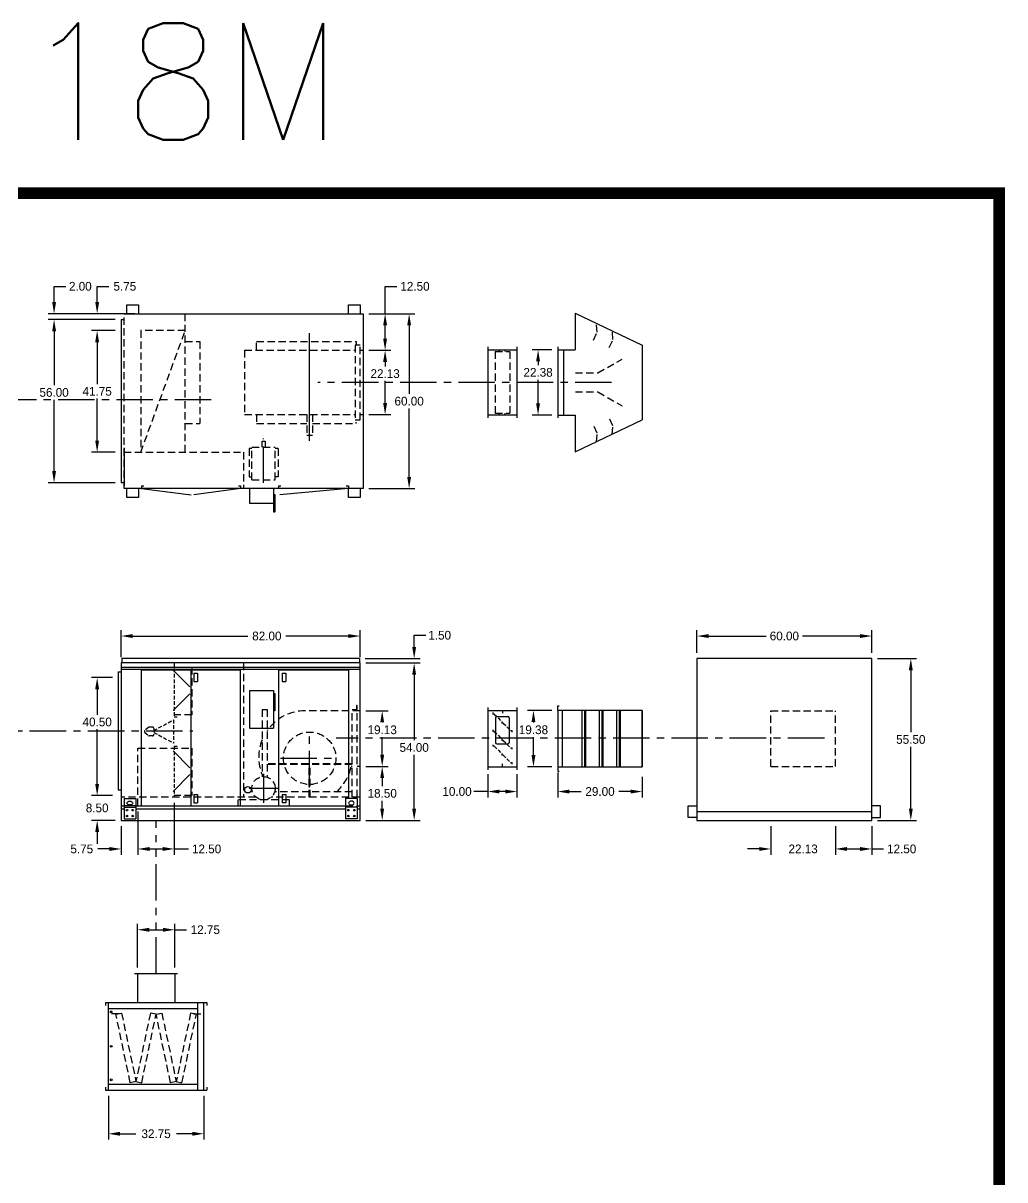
# Model space of a CAD drawing. Header units: inches. Extents: x 3 to 604, y -724 to 69.
# Drawn here: x 267.6 to 604.5, y -327.4 to 69.4 of the extents above; entities that cross this region are included whole.
import ezdxf

# ---------------------------------------------------------------- set-up
doc = ezdxf.new("R2010")
doc.units = ezdxf.units.IN
doc.header["$LTSCALE"] = 10
doc.header["$MEASUREMENT"] = 0
for name, pattern in [('CENTER', [2, 1.25, -0.25, 0.25, -0.25]), ('HIDDEN', [0.375, 0.25, -0.125]), ('PHANTOM', [2.5, 1.25, -0.25, 0.25, -0.25, 0.25, -0.25])]:
    doc.linetypes.add(name, pattern=pattern)
for name, color, linetype in [('CENTERLINE', 2, 'CENTER'), ('DIFFUSER', 5, 'Continuous'), ('DISC-DAMPER', 5, 'Continuous'), ('FA-FILTER', 5, 'Continuous'), ('OBJECT', 5, 'Continuous'), ('RAM18UNIT', 3, 'Continuous')]:
    doc.layers.add(name, color=color, linetype=linetype)
doc.layers.add('TEXT', color=7, linetype='Continuous', lineweight=40)
doc.styles.add('S10', font='romans.shx', dxfattribs={"height": 0.1})
doc.dimstyles.new('DIMENSIONS', dxfattribs={"dimscale": 0, "dimtxt": 3, "dimasz": 4, "dimexe": 2, "dimexo": 2, "dimgap": 1, "dimtad": 0, "dimtih": 1, "dimtoh": 1, "dimzin": 0, "dimdsep": 46, "dimtxsty": 'Standard', "dimcen": 0.09, "dimclrd": 256, "dimclre": 256, "dimclrt": 1, "dimadec": 0, "dimazin": 0, "dimtfac": 1, "dimtofl": 0, "dimtmove": 0, "dimatfit": 3, "dimfxl": 0, "dimtolj": 1, "dimtzin": 0, "dimarcsym": 0})

# ---------------------------------------------------------------- blocks, each defined once
blk = doc.blocks.new('*D76')
at = {"layer": 'DEFPOINTS', "color": 0}
for p in [(383.26, -140.83), (301.26, -150.07), (383.26, -150.07)]:
    blk.add_point(p, dxfattribs=at)
at = {"layer": 'RAM18UNIT', "lineweight": -2}
for p, q in [((301.26, -148.07), (301.26, -138.83)), ((383.26, -148.07), (383.26, -138.83)), ((305.26, -140.83), (344.76, -140.83)), ((379.26, -140.83), (357.76, -140.83))]:
    blk.add_line(p, q, dxfattribs=at)
at = {"layer": 'RAM18UNIT'}
for points in [[(305.26, -140.17), (305.26, -141.5), (301.26, -140.83)], [(379.26, -140.17), (379.26, -141.5), (383.26, -140.83)]]:
    blk.add_solid(points, dxfattribs=at)
at = {"layer": 'RAM18UNIT', "color": 1, "insert": (351.26, -140.83), "char_height": 3, "attachment_point": 5}
blk.add_mtext('\\A1;82.00', dxfattribs=at)
blk = doc.blocks.new('*D80')
at = {"layer": 'DEFPOINTS', "color": 0}
for p in [(300.26, -155.07), (293.04, -195.57), (300.26, -195.57)]:
    blk.add_point(p, dxfattribs=at)
at = {"layer": 'RAM18UNIT', "lineweight": -2}
for p, q in [((298.26, -155.07), (291.04, -155.07)), ((293.04, -159.07), (293.04, -167.82)), ((293.04, -191.57), (293.04, -172.82)), ((298.26, -195.57), (291.04, -195.57))]:
    blk.add_line(p, q, dxfattribs=at)
at = {"layer": 'RAM18UNIT'}
for points in [[(292.37, -159.07), (293.7, -159.07), (293.04, -155.07)], [(292.37, -191.57), (293.7, -191.57), (293.04, -195.57)]]:
    blk.add_solid(points, dxfattribs=at)
at = {"layer": 'RAM18UNIT', "color": 1, "insert": (293.04, -170.32), "char_height": 3, "attachment_point": 5}
blk.add_mtext('\\A1;40.50', dxfattribs=at)
blk = doc.blocks.new('*D84')
at = {"layer": 'DEFPOINTS', "color": 0}
for p in [(278.26, -32.26), (301.26, -32.26), (301.26, -88.26)]:
    blk.add_point(p, dxfattribs=at)
at = {"layer": 'RAM18UNIT', "lineweight": -2}
for p, q in [((299.26, -32.26), (276.26, -32.26)), ((278.26, -36.26), (278.26, -54.76)), ((278.26, -84.26), (278.26, -59.76)), ((299.26, -88.26), (276.26, -88.26))]:
    blk.add_line(p, q, dxfattribs=at)
at = {"layer": 'RAM18UNIT'}
for points in [[(277.6, -36.26), (278.93, -36.26), (278.26, -32.26)], [(277.6, -84.26), (278.93, -84.26), (278.26, -88.26)]]:
    blk.add_solid(points, dxfattribs=at)
at = {"layer": 'RAM18UNIT', "color": 1, "insert": (278.26, -57.26), "char_height": 3, "attachment_point": 5}
blk.add_mtext('\\A1;56.00', dxfattribs=at)
blk = doc.blocks.new('*D85')
at = {"layer": 'DEFPOINTS', "color": 0}
for p in [(278.26, -30.26), (302.26, -30.26), (301.26, -32.26)]:
    blk.add_point(p, dxfattribs=at)
at = {"layer": 'RAM18UNIT', "lineweight": -2}
for p, q in [((278.26, -26.26), (278.26, -20.86)), ((278.26, -20.86), (282.26, -20.86)), ((300.26, -30.26), (276.26, -30.26)), ((299.26, -32.26), (276.26, -32.26)), ((278.26, -36.26), (278.26, -40.26))]:
    blk.add_line(p, q, dxfattribs=at)
at = {"layer": 'RAM18UNIT'}
for points in [[(277.6, -26.26), (278.93, -26.26), (278.26, -30.26)], [(277.6, -36.26), (278.93, -36.26), (278.26, -32.26)]]:
    blk.add_solid(points, dxfattribs=at)
at = {"layer": 'RAM18UNIT', "color": 1, "insert": (287.26, -20.86), "char_height": 3, "attachment_point": 5}
blk.add_mtext('\\A1;2.00', dxfattribs=at)
blk = doc.blocks.new('*D86')
at = {"layer": 'DEFPOINTS', "color": 0}
for p in [(451.08, -166.32), (442.74, -185.69), (451.08, -185.69)]:
    blk.add_point(p, dxfattribs=at)
at = {"layer": 'RAM18UNIT', "lineweight": -2}
for p, q in [((449.08, -166.32), (440.74, -166.32)), ((442.74, -170.32), (442.74, -170.51)), ((442.74, -181.69), (442.74, -175.51)), ((449.08, -185.69), (440.74, -185.69))]:
    blk.add_line(p, q, dxfattribs=at)
at = {"layer": 'RAM18UNIT'}
for points in [[(442.08, -170.32), (443.41, -170.32), (442.74, -166.32)], [(442.08, -181.69), (443.41, -181.69), (442.74, -185.69)]]:
    blk.add_solid(points, dxfattribs=at)
at = {"layer": 'RAM18UNIT', "color": 1, "insert": (442.74, -173.01), "char_height": 3, "attachment_point": 5}
blk.add_mtext('\\A1;19.38', dxfattribs=at)
blk = doc.blocks.new('*D87')
at = {"layer": 'DEFPOINTS', "color": 0}
for p in [(383.26, -166.44), (390.84, -166.44), (383.26, -185.57)]:
    blk.add_point(p, dxfattribs=at)
at = {"layer": 'RAM18UNIT', "lineweight": -2}
for p, q in [((385.26, -166.44), (392.84, -166.44)), ((390.84, -170.44), (390.84, -170.51)), ((390.84, -181.57), (390.84, -175.51)), ((385.26, -185.57), (392.84, -185.57))]:
    blk.add_line(p, q, dxfattribs=at)
at = {"layer": 'RAM18UNIT'}
for points in [[(390.17, -170.44), (391.5, -170.44), (390.84, -166.44)], [(390.17, -181.57), (391.5, -181.57), (390.84, -185.57)]]:
    blk.add_solid(points, dxfattribs=at)
at = {"layer": 'RAM18UNIT', "color": 1, "insert": (390.84, -173.01), "char_height": 3, "attachment_point": 5}
blk.add_mtext('\\A1;19.13', dxfattribs=at)
blk = doc.blocks.new('*D88')
at = {"layer": 'DEFPOINTS', "color": 0}
for p in [(383.26, -150.07), (401.81, -150.07), (383.26, -204.07)]:
    blk.add_point(p, dxfattribs=at)
at = {"layer": 'RAM18UNIT', "lineweight": -2}
for p, q in [((385.26, -150.07), (403.81, -150.07)), ((401.81, -154.07), (401.81, -176.57)), ((401.81, -200.07), (401.81, -181.57)), ((385.26, -204.07), (403.81, -204.07))]:
    blk.add_line(p, q, dxfattribs=at)
at = {"layer": 'RAM18UNIT'}
for points in [[(401.14, -154.07), (402.47, -154.07), (401.81, -150.07)], [(401.14, -200.07), (402.47, -200.07), (401.81, -204.07)]]:
    blk.add_solid(points, dxfattribs=at)
at = {"layer": 'RAM18UNIT', "color": 1, "insert": (401.81, -179.07), "char_height": 3, "attachment_point": 5}
blk.add_mtext('\\A1;54.00', dxfattribs=at)
blk = doc.blocks.new('*D89')
at = {"layer": 'DEFPOINTS', "color": 0}
for p in [(383.26, -185.57), (383.26, -204.07), (390.84, -204.07)]:
    blk.add_point(p, dxfattribs=at)
at = {"layer": 'RAM18UNIT', "lineweight": -2}
for p, q in [((385.26, -185.57), (392.84, -185.57)), ((390.84, -189.57), (390.84, -192.32)), ((390.84, -200.07), (390.84, -197.32)), ((385.26, -204.07), (392.84, -204.07))]:
    blk.add_line(p, q, dxfattribs=at)
at = {"layer": 'RAM18UNIT'}
for points in [[(390.17, -189.57), (391.5, -189.57), (390.84, -185.57)], [(390.17, -200.07), (391.5, -200.07), (390.84, -204.07)]]:
    blk.add_solid(points, dxfattribs=at)
at = {"layer": 'RAM18UNIT', "color": 1, "insert": (390.84, -194.82), "char_height": 3, "attachment_point": 5}
blk.add_mtext('\\A1;18.50', dxfattribs=at)
blk = doc.blocks.new('*D90')
at = {"layer": 'DEFPOINTS', "color": 0}
for p in [(427.08, -186.26), (437.08, -186.26), (437.08, -194.18)]:
    blk.add_point(p, dxfattribs=at)
at = {"layer": 'RAM18UNIT', "lineweight": -2}
for p, q in [((427.08, -188.26), (427.08, -196.18)), ((437.08, -188.26), (437.08, -196.18)), ((427.08, -194.18), (422.27, -194.18)), ((433.08, -194.18), (431.08, -194.18))]:
    blk.add_line(p, q, dxfattribs=at)
at = {"layer": 'RAM18UNIT'}
for points in [[(431.08, -193.52), (431.08, -194.85), (427.08, -194.18)], [(433.08, -193.52), (433.08, -194.85), (437.08, -194.18)]]:
    blk.add_solid(points, dxfattribs=at)
at = {"layer": 'RAM18UNIT', "color": 1, "insert": (416.52, -194.18), "char_height": 3, "attachment_point": 5}
blk.add_mtext('\\A1;10.00', dxfattribs=at)
blk = doc.blocks.new('*D91')
at = {"layer": 'DEFPOINTS', "color": 0}
for p in [(383.01, -148.57), (383.26, -150.07), (401.81, -148.57)]:
    blk.add_point(p, dxfattribs=at)
at = {"layer": 'RAM18UNIT', "lineweight": -2}
for p, q in [((401.81, -144.57), (401.81, -140.57)), ((401.81, -140.57), (405.81, -140.57)), ((385.01, -148.57), (403.81, -148.57)), ((385.26, -150.07), (403.81, -150.07)), ((401.81, -154.07), (401.81, -158.07))]:
    blk.add_line(p, q, dxfattribs=at)
at = {"layer": 'RAM18UNIT'}
for points in [[(401.14, -144.57), (402.47, -144.57), (401.81, -148.57)], [(401.14, -154.07), (402.47, -154.07), (401.81, -150.07)]]:
    blk.add_solid(points, dxfattribs=at)
at = {"layer": 'RAM18UNIT', "color": 1, "insert": (410.56, -140.57), "char_height": 3, "attachment_point": 5}
blk.add_mtext('\\A1;1.50', dxfattribs=at)
blk = doc.blocks.new('*D92')
at = {"layer": 'DEFPOINTS', "color": 0}
for p in [(451.08, -185.69), (480.08, -187.19), (480.08, -194.18)]:
    blk.add_point(p, dxfattribs=at)
at = {"layer": 'RAM18UNIT', "lineweight": -2}
for p, q in [((451.08, -187.69), (451.08, -196.18)), ((480.08, -189.19), (480.08, -196.18)), ((455.08, -194.18), (459.08, -194.18)), ((476.08, -194.18), (472.08, -194.18))]:
    blk.add_line(p, q, dxfattribs=at)
at = {"layer": 'RAM18UNIT'}
for points in [[(455.08, -193.52), (455.08, -194.85), (451.08, -194.18)], [(476.08, -193.52), (476.08, -194.85), (480.08, -194.18)]]:
    blk.add_solid(points, dxfattribs=at)
at = {"layer": 'RAM18UNIT', "color": 1, "insert": (465.58, -194.18), "char_height": 3, "attachment_point": 5}
blk.add_mtext('\\A1;29.00', dxfattribs=at)
blk = doc.blocks.new('*D93')
at = {"layer": 'DEFPOINTS', "color": 0}
for p in [(451.08, -42.63), (444.32, -65.01), (451.08, -65.01)]:
    blk.add_point(p, dxfattribs=at)
at = {"layer": 'RAM18UNIT', "lineweight": -2}
for p, q in [((449.08, -42.63), (442.32, -42.63)), ((444.32, -46.63), (444.32, -47.88)), ((444.32, -61.01), (444.32, -52.88)), ((449.08, -65.01), (442.32, -65.01))]:
    blk.add_line(p, q, dxfattribs=at)
at = {"layer": 'RAM18UNIT'}
for points in [[(443.65, -46.63), (444.99, -46.63), (444.32, -42.63)], [(443.65, -61.01), (444.99, -61.01), (444.32, -65.01)]]:
    blk.add_solid(points, dxfattribs=at)
at = {"layer": 'RAM18UNIT', "color": 1, "insert": (444.32, -50.38), "char_height": 3, "attachment_point": 5}
blk.add_mtext('\\A1;22.38', dxfattribs=at)
blk = doc.blocks.new('*D94')
at = {"layer": 'DEFPOINTS', "color": 0}
for p in [(384.26, -30.26), (384.26, -90.26), (400.08, -90.26)]:
    blk.add_point(p, dxfattribs=at)
at = {"layer": 'RAM18UNIT', "lineweight": -2}
for p, q in [((386.26, -30.26), (402.08, -30.26)), ((400.08, -34.26), (400.08, -57.76)), ((400.08, -86.26), (400.08, -62.76)), ((386.26, -90.26), (402.08, -90.26))]:
    blk.add_line(p, q, dxfattribs=at)
at = {"layer": 'RAM18UNIT'}
for points in [[(399.42, -34.26), (400.75, -34.26), (400.08, -30.26)], [(399.42, -86.26), (400.75, -86.26), (400.08, -90.26)]]:
    blk.add_solid(points, dxfattribs=at)
at = {"layer": 'RAM18UNIT', "color": 1, "insert": (400.08, -60.26), "char_height": 3, "attachment_point": 5}
blk.add_mtext('\\A1;60.00', dxfattribs=at)
blk = doc.blocks.new('*D95')
at = {"layer": 'DEFPOINTS', "color": 0}
for p in [(384.26, -42.76), (384.26, -64.88), (391.84, -64.88)]:
    blk.add_point(p, dxfattribs=at)
at = {"layer": 'RAM18UNIT', "lineweight": -2}
for p, q in [((386.26, -42.76), (393.84, -42.76)), ((391.84, -46.76), (391.84, -48.32)), ((391.84, -60.88), (391.84, -53.32)), ((386.26, -64.88), (393.84, -64.88))]:
    blk.add_line(p, q, dxfattribs=at)
at = {"layer": 'RAM18UNIT'}
for points in [[(391.17, -46.76), (392.5, -46.76), (391.84, -42.76)], [(391.17, -60.88), (392.5, -60.88), (391.84, -64.88)]]:
    blk.add_solid(points, dxfattribs=at)
at = {"layer": 'RAM18UNIT', "color": 1, "insert": (391.84, -50.82), "char_height": 3, "attachment_point": 5}
blk.add_mtext('\\A1;22.13', dxfattribs=at)
blk = doc.blocks.new('*D96')
at = {"layer": 'DEFPOINTS', "color": 0}
for p in [(384.26, -30.26), (384.26, -42.76), (391.84, -42.76)]:
    blk.add_point(p, dxfattribs=at)
at = {"layer": 'RAM18UNIT', "lineweight": -2}
for p, q in [((391.84, -30.26), (391.84, -20.86)), ((391.84, -20.86), (395.84, -20.86)), ((386.26, -30.26), (393.84, -30.26)), ((391.84, -38.76), (391.84, -34.26)), ((386.26, -42.76), (393.84, -42.76))]:
    blk.add_line(p, q, dxfattribs=at)
at = {"layer": 'RAM18UNIT'}
for points in [[(391.17, -34.26), (392.5, -34.26), (391.84, -30.26)], [(391.17, -38.76), (392.5, -38.76), (391.84, -42.76)]]:
    blk.add_solid(points, dxfattribs=at)
at = {"layer": 'RAM18UNIT', "color": 1, "insert": (402.09, -20.86), "char_height": 3, "attachment_point": 5}
blk.add_mtext('\\A1;12.50', dxfattribs=at)
blk = doc.blocks.new('*D97')
at = {"layer": 'DEFPOINTS', "color": 0}
for p in [(524.2, -204.07), (546.33, -204.07), (546.33, -213.88)]:
    blk.add_point(p, dxfattribs=at)
at = {"layer": 'RAM18UNIT', "lineweight": -2}
for p, q in [((524.2, -206.07), (524.2, -215.88)), ((546.33, -206.07), (546.33, -215.88)), ((520.2, -213.88), (516.2, -213.88)), ((550.33, -213.88), (554.33, -213.88))]:
    blk.add_line(p, q, dxfattribs=at)
at = {"layer": 'RAM18UNIT'}
for points in [[(520.2, -213.21), (520.2, -214.55), (524.2, -213.88)], [(550.33, -213.21), (550.33, -214.55), (546.33, -213.88)]]:
    blk.add_solid(points, dxfattribs=at)
at = {"layer": 'RAM18UNIT', "color": 1, "insert": (535.26, -213.88), "char_height": 3, "attachment_point": 5}
blk.add_mtext('\\A1;22.13', dxfattribs=at)
blk = doc.blocks.new('*D98')
at = {"layer": 'DEFPOINTS', "color": 0}
for p in [(546.33, -204.07), (558.83, -204.07), (558.83, -213.88)]:
    blk.add_point(p, dxfattribs=at)
at = {"layer": 'RAM18UNIT', "lineweight": -2}
for p, q in [((546.33, -206.07), (546.33, -215.88)), ((558.83, -206.07), (558.83, -215.88)), ((550.33, -213.88), (554.83, -213.88)), ((558.83, -213.88), (562.83, -213.88))]:
    blk.add_line(p, q, dxfattribs=at)
at = {"layer": 'RAM18UNIT'}
for points in [[(550.33, -213.21), (550.33, -214.55), (546.33, -213.88)], [(554.83, -213.21), (554.83, -214.55), (558.83, -213.88)]]:
    blk.add_solid(points, dxfattribs=at)
at = {"layer": 'RAM18UNIT', "color": 1, "insert": (569.08, -213.88), "char_height": 3, "attachment_point": 5}
blk.add_mtext('\\A1;12.50', dxfattribs=at)
blk = doc.blocks.new('*D99')
at = {"layer": 'DEFPOINTS', "color": 0}
for p in [(558.83, -148.57), (572.21, -148.57), (558.83, -204.07)]:
    blk.add_point(p, dxfattribs=at)
at = {"layer": 'RAM18UNIT', "lineweight": -2}
for p, q in [((560.83, -148.57), (574.21, -148.57)), ((572.21, -152.57), (572.21, -173.82)), ((572.21, -200.07), (572.21, -178.82)), ((560.83, -204.07), (574.21, -204.07))]:
    blk.add_line(p, q, dxfattribs=at)
at = {"layer": 'RAM18UNIT'}
for points in [[(571.55, -152.57), (572.88, -152.57), (572.21, -148.57)], [(571.55, -200.07), (572.88, -200.07), (572.21, -204.07)]]:
    blk.add_solid(points, dxfattribs=at)
at = {"layer": 'RAM18UNIT', "color": 1, "insert": (572.21, -176.32), "char_height": 3, "attachment_point": 5}
blk.add_mtext('\\A1;55.50', dxfattribs=at)
blk = doc.blocks.new('*D100')
at = {"layer": 'DEFPOINTS', "color": 0}
for p in [(498.83, -140.83), (498.83, -148.57), (558.83, -148.57)]:
    blk.add_point(p, dxfattribs=at)
at = {"layer": 'RAM18UNIT', "lineweight": -2}
for p, q in [((498.83, -146.57), (498.83, -138.83)), ((558.83, -146.57), (558.83, -138.83)), ((502.83, -140.83), (522.58, -140.83)), ((554.83, -140.83), (535.08, -140.83))]:
    blk.add_line(p, q, dxfattribs=at)
at = {"layer": 'RAM18UNIT'}
for points in [[(502.83, -140.17), (502.83, -141.5), (498.83, -140.83)], [(554.83, -140.17), (554.83, -141.5), (558.83, -140.83)]]:
    blk.add_solid(points, dxfattribs=at)
at = {"layer": 'RAM18UNIT', "color": 1, "insert": (528.83, -140.83), "char_height": 3, "attachment_point": 5}
blk.add_mtext('\\A1;60.00', dxfattribs=at)
blk = doc.blocks.new('*D101')
at = {"layer": 'DEFPOINTS', "color": 0}
for p in [(301.26, -36.01), (293.04, -77.76), (301.26, -77.76)]:
    blk.add_point(p, dxfattribs=at)
at = {"layer": 'RAM18UNIT', "lineweight": -2}
for p, q in [((299.26, -36.01), (291.04, -36.01)), ((293.04, -40.01), (293.04, -54.38)), ((293.04, -73.76), (293.04, -59.38)), ((299.26, -77.76), (291.04, -77.76))]:
    blk.add_line(p, q, dxfattribs=at)
at = {"layer": 'RAM18UNIT'}
for points in [[(292.37, -40.01), (293.7, -40.01), (293.04, -36.01)], [(292.37, -73.76), (293.7, -73.76), (293.04, -77.76)]]:
    blk.add_solid(points, dxfattribs=at)
at = {"layer": 'RAM18UNIT', "color": 1, "insert": (293.04, -56.88), "char_height": 3, "attachment_point": 5}
blk.add_mtext('\\A1;41.75', dxfattribs=at)
blk = doc.blocks.new('*D102')
at = {"layer": 'DEFPOINTS', "color": 0}
for p in [(293.04, -30.26), (308.01, -30.26), (301.26, -36.01)]:
    blk.add_point(p, dxfattribs=at)
at = {"layer": 'RAM18UNIT', "lineweight": -2}
for p, q in [((293.04, -26.26), (293.04, -20.86)), ((293.04, -20.86), (297.04, -20.86)), ((306.01, -30.26), (291.04, -30.26)), ((299.26, -36.01), (291.04, -36.01)), ((293.04, -40.01), (293.04, -44.01))]:
    blk.add_line(p, q, dxfattribs=at)
at = {"layer": 'RAM18UNIT'}
for points in [[(292.37, -26.26), (293.7, -26.26), (293.04, -30.26)], [(292.37, -40.01), (293.7, -40.01), (293.04, -36.01)]]:
    blk.add_solid(points, dxfattribs=at)
at = {"layer": 'RAM18UNIT', "color": 1, "insert": (302.54, -20.86), "char_height": 3, "attachment_point": 5}
blk.add_mtext('\\A1;5.75', dxfattribs=at)
blk = doc.blocks.new('*D105')
at = {"layer": 'DEFPOINTS', "color": 0, "linetype": 'Continuous'}
for p in [(300.26, -195.57), (293.04, -204.07), (301.26, -204.07)]:
    blk.add_point(p, dxfattribs=at)
at = {"layer": 'RAM18UNIT', "linetype": 'Continuous', "lineweight": -2}
for p, q in [((293.04, -191.57), (293.04, -187.57)), ((298.26, -195.57), (291.04, -195.57)), ((299.26, -204.07), (291.04, -204.07)), ((293.04, -208.07), (293.04, -212.07))]:
    blk.add_line(p, q, dxfattribs=at)
at = {"layer": 'RAM18UNIT', "linetype": 'Continuous'}
for points in [[(292.37, -191.57), (293.7, -191.57), (293.04, -195.57)], [(292.37, -208.07), (293.7, -208.07), (293.04, -204.07)]]:
    blk.add_solid(points, dxfattribs=at)
at = {"layer": 'RAM18UNIT', "color": 1, "linetype": 'Continuous', "insert": (293.04, -199.82), "char_height": 3, "attachment_point": 5}
blk.add_mtext('\\A1;8.50', dxfattribs=at)
blk = doc.blocks.new('*D106')
at = {"layer": 'DEFPOINTS', "color": 0, "linetype": 'Continuous'}
for p in [(307.01, -199.07), (301.26, -204.07), (307.01, -213.88)]:
    blk.add_point(p, dxfattribs=at)
at = {"layer": 'RAM18UNIT', "linetype": 'Continuous', "lineweight": -2}
for p, q in [((307.01, -201.07), (307.01, -215.88)), ((301.26, -206.07), (301.26, -215.88)), ((297.26, -213.88), (293.26, -213.88)), ((311.01, -213.88), (315.01, -213.88))]:
    blk.add_line(p, q, dxfattribs=at)
at = {"layer": 'RAM18UNIT', "linetype": 'Continuous'}
for points in [[(297.26, -213.21), (297.26, -214.55), (301.26, -213.88)], [(311.01, -213.21), (311.01, -214.55), (307.01, -213.88)]]:
    blk.add_solid(points, dxfattribs=at)
at = {"layer": 'RAM18UNIT', "color": 1, "linetype": 'Continuous', "insert": (287.76, -213.88), "char_height": 3, "attachment_point": 5}
blk.add_mtext('\\A1;5.75', dxfattribs=at)
blk = doc.blocks.new('*D107')
at = {"layer": 'DEFPOINTS', "color": 0, "linetype": 'Continuous'}
for p in [(319.51, -196.07), (307.01, -199.07), (319.51, -213.88)]:
    blk.add_point(p, dxfattribs=at)
at = {"layer": 'RAM18UNIT', "linetype": 'Continuous', "lineweight": -2}
for p, q in [((319.51, -198.07), (319.51, -215.88)), ((307.01, -201.07), (307.01, -215.88)), ((311.01, -213.88), (315.51, -213.88)), ((319.51, -213.88), (324.33, -213.88))]:
    blk.add_line(p, q, dxfattribs=at)
at = {"layer": 'RAM18UNIT', "linetype": 'Continuous'}
for points in [[(311.01, -213.21), (311.01, -214.55), (307.01, -213.88)], [(315.51, -213.21), (315.51, -214.55), (319.51, -213.88)]]:
    blk.add_solid(points, dxfattribs=at)
at = {"layer": 'RAM18UNIT', "color": 1, "linetype": 'Continuous', "insert": (330.58, -213.88), "char_height": 3, "attachment_point": 5}
blk.add_mtext('\\A1;12.50', dxfattribs=at)
blk = doc.blocks.new('*D112')
at = {"layer": 'DEFPOINTS', "color": 0, "linetype": 'Continuous'}
for p in [(296.89, -296.6), (329.64, -296.6), (329.64, -311.59)]:
    blk.add_point(p, dxfattribs=at)
at = {"layer": 'RAM18UNIT', "linetype": 'Continuous', "lineweight": -2}
for p, q in [((296.89, -298.6), (296.89, -313.59)), ((329.64, -298.6), (329.64, -313.59)), ((300.89, -311.59), (306.26, -311.59)), ((325.64, -311.59), (320.26, -311.59))]:
    blk.add_line(p, q, dxfattribs=at)
at = {"layer": 'RAM18UNIT', "linetype": 'Continuous'}
for points in [[(300.89, -310.92), (300.89, -312.26), (296.89, -311.59)], [(325.64, -310.92), (325.64, -312.26), (329.64, -311.59)]]:
    blk.add_solid(points, dxfattribs=at)
at = {"layer": 'RAM18UNIT', "color": 1, "linetype": 'Continuous', "insert": (313.26, -311.59), "char_height": 3, "attachment_point": 5}
blk.add_mtext('\\A1;32.75', dxfattribs=at)
blk = doc.blocks.new('*D113')
at = {"layer": 'DEFPOINTS', "color": 0, "linetype": 'Continuous'}
for p in [(319.64, -241.6), (306.89, -256.6), (319.64, -256.6)]:
    blk.add_point(p, dxfattribs=at)
at = {"layer": 'RAM18UNIT', "linetype": 'Continuous', "lineweight": -2}
for p, q in [((306.89, -254.6), (306.89, -239.6)), ((310.89, -241.6), (315.64, -241.6)), ((319.64, -254.6), (319.64, -239.6)), ((319.64, -241.6), (323.64, -241.6))]:
    blk.add_line(p, q, dxfattribs=at)
at = {"layer": 'RAM18UNIT', "linetype": 'Continuous'}
for points in [[(310.89, -240.93), (310.89, -242.26), (306.89, -241.6)], [(315.64, -240.93), (315.64, -242.26), (319.64, -241.6)]]:
    blk.add_solid(points, dxfattribs=at)
at = {"layer": 'RAM18UNIT', "color": 1, "linetype": 'Continuous', "insert": (330.14, -241.6), "char_height": 3, "attachment_point": 5}
blk.add_mtext('\\A1;12.75', dxfattribs=at)
blk = doc.blocks.new('A$C2B636FF3')
at = {"layer": 'OBJECT', "color": 4, "linetype": 'HIDDEN'}
for p, q in [((3.5, 11.25), (3.5, 13.25)), ((3.5, 13.25), (4.5, 13.25)), ((4.5, 13.25), (4.5, 11.25)), ((0, 10.75), (-1, 10.75)), ((-1, 10.75), (-1, 1)), ((0, 11.25), (8, 11.25)), ((0, 0), (0, 11.25)), ((8, 0), (8, 11.25)), ((9, 10.75), (8, 10.75)), ((9, 10.75), (9, 1)), ((-1, 1), (0, 1)), ((0, 0), (8, 0)), ((9, 1), (8, 1))]:
    blk.add_line(p, q, dxfattribs=at)
at = {"layer": 'OBJECT', "color": 191, "linetype": 'PHANTOM'}
blk.add_line((4, -1), (4, 14.25), dxfattribs=at)

msp = doc.modelspace()

# ---------------------------------------------------------------- linework, layer by layer
at = {"color": 191, "linetype": 'PHANTOM', "ltscale": 12}
msp.add_line((365.951, -73.881), (365.951, -36.881), dxfattribs=at)
at = {"color": 5, "ltscale": 12}
for p, q in [((326.263, -153.57), (326.263, -156.445)), ((326.263, -153.57), (327.513, -153.57)), ((327.513, -153.57), (327.513, -156.445)), ((356.513, -153.57), (356.513, -156.445)), ((356.513, -153.57), (357.763, -153.57)), ((357.763, -153.57), (357.763, -156.445)), ((326.263, -156.445), (327.513, -156.445)), ((356.513, -156.445), (357.763, -156.445)), ((345.263, -159.487), (345.263, -172.487)), ((345.263, -159.487), (353.513, -159.487)), ((353.513, -159.487), (353.513, -172.487)), ((353.513, -160.487), (354.013, -160.487)), ((354.013, -160.487), (354.013, -166.487)), ((345.263, -172.487), (353.513, -172.487)), ((326.263, -195.195), (327.513, -195.195)), ((326.263, -195.195), (326.263, -198.07)), ((326.263, -198.07), (327.513, -198.07)), ((327.513, -195.195), (327.513, -198.07)), ((356.513, -195.195), (356.513, -198.07)), ((356.513, -195.195), (357.763, -195.195)), ((357.763, -195.195), (357.763, -198.07))]:
    msp.add_line(p, q, dxfattribs=at)
at = {"layer": 'CENTERLINE'}
for p, q in [((469.519, -53.819), (368.729, -53.819)), ((332.182, -59.756), (149.874, -59.756)), ((149.874, -173.32), (325.881, -173.32)), ((542.558, -175.896), (375.072, -175.896))]:
    msp.add_line(p, q, dxfattribs=at)
at = {"layer": 'CENTERLINE', "linetype": 'PHANTOM'}
msp.add_line((313.263, -256.598), (313.263, -204.07), dxfattribs=at)
at = {"layer": 'DIFFUSER'}
for p, q in [((457.084, -30.019), (480.084, -41.017)), ((457.084, -30.019), (457.084, -42.631)), ((451.084, -41.631), (451.084, -66.006)), ((451.084, -42.631), (457.084, -42.631)), ((453.084, -42.631), (453.084, -65.006)), ((480.084, -41.017), (480.084, -66.621)), ((451.084, -65.006), (457.084, -65.006)), ((457.084, -65.006), (457.084, -77.619)), ((457.084, -77.619), (480.084, -66.621)), ((451.084, -166.32), (451.084, -164.82)), ((451.084, -164.82), (451.584, -164.82)), ((451.084, -166.32), (451.084, -185.695)), ((451.084, -166.32), (451.084, -185.695)), ((480.084, -166.32), (451.084, -166.32)), ((452.584, -166.32), (452.584, -185.695)), ((452.584, -166.32), (452.584, -185.695)), ((480.084, -185.695), (480.084, -166.32)), ((480.084, -166.32), (480.084, -185.695)), ((451.084, -185.695), (480.084, -185.695)), ((451.084, -185.695), (451.084, -187.195)), ((451.084, -187.195), (451.584, -187.195))]:
    msp.add_line(p, q, dxfattribs=at)
at = {"layer": 'DIFFUSER', "color": 4, "linetype": 'HIDDEN'}
for p, q in [((464.591, -36.569), (464.329, -33.581)), ((463.323, -39.288), (464.591, -36.569)), ((468.761, -41.824), (470.028, -39.105)), ((470.028, -39.105), (469.767, -36.116)), ((464.866, -50.569), (473.119, -45.803)), ((457.107, -50.569), (464.866, -50.569)), ((457.107, -57.069), (464.866, -57.069)), ((464.866, -57.069), (473.119, -61.834)), ((470.028, -68.699), (468.761, -65.98)), ((464.591, -71.234), (463.323, -68.515)), ((464.329, -74.223), (464.591, -71.234)), ((469.767, -71.687), (470.028, -68.699))]:
    msp.add_line(p, q, dxfattribs=at)
at = {"layer": 'DIFFUSER', "color": 4}
for p, q in [((459.313, -166.32), (459.313, -185.695)), ((460.319, -185.695), (460.319, -166.32)), ((460.58, -166.32), (460.58, -185.695)), ((465.294, -166.32), (465.294, -185.695)), ((466.301, -185.695), (466.301, -166.32)), ((466.562, -166.32), (466.562, -185.695)), ((471.276, -166.32), (471.276, -185.695)), ((472.282, -185.695), (472.282, -166.32)), ((472.544, -166.32), (472.544, -185.695))]:
    msp.add_line(p, q, dxfattribs=at)
at = {"layer": 'DISC-DAMPER'}
for p, q in [((427.084, -41.631), (427.084, -66.006)), ((427.084, -42.631), (437.084, -42.631)), ((437.084, -41.631), (437.084, -66.006)), ((437.084, -65.006), (427.084, -65.006)), ((427.084, -165.32), (427.084, -186.695)), ((427.084, -166.32), (437.084, -166.32)), ((437.084, -165.32), (437.084, -186.695)), ((427.084, -185.695), (437.084, -185.695))]:
    msp.add_line(p, q, dxfattribs=at)
at = {"layer": 'DISC-DAMPER', "color": 4, "linetype": 'HIDDEN'}
for p, q in [((429.584, -43.256), (429.584, -64.381)), ((429.584, -43.256), (434.584, -43.256)), ((431.084, -43.256), (431.084, -42.631)), ((433.084, -43.256), (433.084, -42.631)), ((434.584, -43.256), (434.584, -64.381)), ((429.584, -64.381), (434.584, -64.381)), ((431.084, -65.006), (431.084, -64.381)), ((433.084, -65.006), (433.084, -64.381)), ((432.084, -166.32), (432.084, -167.32)), ((432.084, -185.695), (432.084, -184.695))]:
    msp.add_line(p, q, dxfattribs=at)
at = {"layer": 'DISC-DAMPER', "color": 4, "linetype": 'HIDDEN', "ltscale": 12}
for p, q in [((428.755, -167.095), (428.755, -167.595)), ((429.255, -167.595), (428.755, -167.595)), ((428.755, -173.037), (428.755, -173.537)), ((429.255, -173.537), (428.755, -173.537)), ((434.913, -173.253), (435.413, -173.253)), ((435.413, -173.753), (435.413, -173.253)), ((428.755, -178.099), (428.755, -178.599)), ((429.255, -178.599), (428.755, -178.599)), ((435.413, -179.695), (435.413, -179.195)), ((434.913, -184.257), (435.413, -184.257)), ((435.413, -184.757), (435.413, -184.257))]:
    msp.add_line(p, q, dxfattribs=at)
at = {"layer": 'DISC-DAMPER', "color": 4, "linetype": 'HIDDEN', "ltscale": 0.5}
for p, q in [((429.255, -167.595), (431.834, -170.174)), ((431.834, -170.174), (431.834, -170.674)), ((429.255, -173.537), (431.834, -176.116)), ((432.334, -170.674), (431.834, -170.674)), ((432.334, -170.674), (434.913, -173.253)), ((431.834, -176.116), (431.834, -176.616)), ((432.334, -176.616), (431.834, -176.616)), ((432.334, -176.616), (434.913, -179.195)), ((429.255, -178.599), (431.834, -181.178)), ((431.834, -181.178), (431.834, -181.678)), ((432.334, -181.678), (431.834, -181.678)), ((432.334, -181.678), (434.913, -184.257)), ((434.913, -179.195), (435.413, -179.195))]:
    msp.add_line(p, q, dxfattribs=at)
at = {"layer": 'DISC-DAMPER', "ltscale": 12}
for p, q in [((429.734, -168.915), (429.734, -177.375)), ((430.204, -168.445), (433.964, -168.445)), ((434.434, -168.915), (434.434, -177.375)), ((430.204, -177.845), (433.964, -177.845))]:
    msp.add_line(p, q, dxfattribs=at)
for centre, start, end in [((430.204, -168.915), 90, 180), ((433.964, -168.915), 0, 90), ((430.204, -177.375), 180, 270), ((433.964, -177.375), 270, 0)]:
    msp.add_arc(centre, 0.47, start, end, dxfattribs=at)
at = {"layer": 'FA-FILTER', "linetype": 'Continuous'}
for p, q in [((305.888, -256.598), (320.638, -256.598)), ((306.888, -256.598), (306.888, -266.598)), ((319.638, -256.598), (319.638, -266.598)), ((295.888, -266.598), (330.638, -266.598)), ((295.888, -266.598), (295.888, -267.598)), ((296.888, -296.598), (296.888, -266.598)), ((296.888, -268.598), (327.638, -268.598)), ((327.638, -296.598), (327.638, -266.598)), ((329.638, -296.598), (329.638, -266.598)), ((330.638, -266.598), (330.638, -267.598)), ((295.888, -295.598), (295.888, -296.598)), ((295.888, -296.598), (330.638, -296.598)), ((296.888, -294.598), (327.638, -294.598)), ((330.638, -295.598), (330.638, -296.598))]:
    msp.add_line(p, q, dxfattribs=at)
at = {"layer": 'FA-FILTER', "color": 4, "linetype": 'HIDDEN'}
for p, q in [((300.436, -270.392), (296.888, -270.392)), ((326.091, -270.392), (329.638, -270.392))]:
    msp.add_line(p, q, dxfattribs=at)
for points in [[(301.414, -270.186), (306.36, -293.671), (304.403, -294.083), (299.457, -270.598)], [(311.306, -270.186), (306.36, -293.671), (308.317, -294.083), (313.263, -270.598)], [(315.22, -270.186), (320.166, -293.671), (318.209, -294.083), (313.263, -270.598)], [(325.112, -270.186), (320.166, -293.671), (322.123, -294.083), (327.069, -270.598)]]:
    msp.add_lwpolyline(points, close=True, dxfattribs=at)
at = {"layer": 'FA-FILTER', "linetype": 'Continuous'}
for centre in [(297.888, -269.785), (297.888, -281.598), (297.888, -293.098)]:
    msp.add_circle(centre, 0.312, dxfattribs=at)
at = {"layer": 'OBJECT'}
for p, q in [((303.263, -27.256), (307.263, -27.256)), ((303.263, -30.256), (303.263, -27.256)), ((307.263, -27.256), (307.263, -30.256)), ((379.263, -30.256), (379.263, -27.256)), ((379.263, -27.256), (383.263, -27.256)), ((383.263, -27.256), (383.263, -30.256)), ((302.263, -30.256), (384.263, -30.256)), ((384.263, -30.256), (384.263, -90.256)), ((301.263, -32.256), (301.263, -88.256)), ((301.263, -32.256), (302.263, -32.256)), ((302.263, -76.256), (302.263, -89.256)), ((302.263, -88.256), (301.263, -88.256)), ((302.263, -90.256), (302.263, -89.256)), ((384.263, -90.256), (302.263, -90.256)), ((303.263, -93.256), (303.263, -90.256)), ((307.263, -90.256), (307.263, -93.256)), ((379.263, -93.256), (379.263, -90.256)), ((383.263, -90.256), (383.263, -93.256)), ((307.263, -93.256), (303.263, -93.256)), ((383.263, -93.256), (379.263, -93.256)), ((383.263, -150.07), (301.263, -150.07)), ((301.263, -150.07), (301.263, -204.07)), ((383.013, -148.57), (301.513, -148.57)), ((301.513, -148.57), (301.513, -150.07)), ((383.013, -148.57), (383.013, -150.07)), ((383.263, -154.82), (383.263, -150.07)), ((558.825, -148.57), (498.825, -148.57)), ((498.825, -148.57), (498.825, -204.07)), ((558.825, -204.07), (558.825, -148.57)), ((300.263, -153.07), (300.263, -193.57)), ((300.263, -153.07), (301.263, -153.07)), ((383.263, -151.57), (301.263, -151.57)), ((383.263, -152.32), (301.263, -152.32)), ((308.263, -199.07), (308.263, -152.57)), ((342.263, -152.57), (308.263, -152.57)), ((325.263, -199.07), (325.263, -152.57)), ((342.263, -199.07), (342.263, -152.57)), ((355.263, -152.57), (355.263, -199.07)), ((379.263, -152.57), (355.263, -152.57)), ((379.263, -152.57), (379.263, -196.07)), ((383.263, -186.32), (383.263, -154.82)), ((354.013, -166.487), (353.513, -166.487)), ((383.263, -204.07), (383.263, -186.32)), ((300.263, -193.57), (301.263, -193.57)), ((357.763, -198.07), (356.513, -198.07)), ((301.263, -199.07), (302.263, -199.07)), ((301.263, -200.07), (302.263, -200.07)), ((306.263, -199.07), (378.263, -199.07)), ((306.263, -200.07), (378.263, -200.07)), ((382.263, -199.07), (383.263, -199.07)), ((382.263, -200.07), (383.263, -200.07)), ((495.825, -203.07), (495.825, -199.07)), ((495.825, -199.07), (498.825, -199.07)), ((498.825, -201.07), (558.825, -201.07)), ((561.825, -199.07), (558.825, -199.07)), ((561.825, -203.07), (561.825, -199.07)), ((301.263, -204.07), (383.263, -204.07)), ((498.825, -203.07), (495.825, -203.07)), ((498.825, -204.07), (558.825, -204.07)), ((558.825, -203.07), (561.825, -203.07))]:
    msp.add_line(p, q, dxfattribs=at)
at = {"layer": 'OBJECT', "linetype": 'HIDDEN'}
msp.add_line((302.263, -90.256), (302.263, -30.256), dxfattribs=at)
at = {"layer": 'OBJECT', "color": 4, "linetype": 'HIDDEN'}
for p, q in [((323.263, -77.756), (323.263, -30.256)), ((323.263, -36.006), (308.013, -36.006)), ((308.013, -36.006), (308.013, -77.756)), ((308.013, -77.756), (323.263, -36.006)), ((323.263, -39.756), (328.263, -39.756)), ((328.263, -39.756), (328.263, -67.881)), ((343.638, -42.756), (381.513, -42.756)), ((343.638, -42.756), (343.638, -64.881)), ((347.763, -39.756), (381.888, -39.756)), ((347.763, -42.756), (347.763, -39.756)), ((381.513, -41.006), (381.513, -66.631)), ((383.263, -41.006), (381.513, -41.006)), ((381.888, -39.756), (381.888, -41.006)), ((383.263, -66.631), (383.263, -41.006)), ((383.263, -42.756), (384.263, -42.756)), ((343.638, -64.881), (381.513, -64.881)), ((347.763, -64.881), (347.763, -67.881)), ((364.951, -64.881), (364.951, -71.881)), ((366.951, -64.881), (366.951, -71.881)), ((381.513, -66.631), (383.263, -66.631)), ((383.263, -64.881), (384.263, -64.881)), ((323.263, -67.881), (328.263, -67.881)), ((347.763, -67.881), (364.951, -67.881)), ((366.951, -67.881), (381.888, -67.881)), ((381.888, -67.881), (381.888, -67.506)), ((364.951, -71.881), (366.951, -71.881)), ((302.263, -90.256), (302.263, -76.256)), ((302.263, -77.756), (343.263, -77.756)), ((343.263, -77.756), (343.263, -90.256)), ((343.263, -150.07), (343.263, -196.07)), ((325.513, -151.57), (325.513, -167.82)), ((349.638, -166.07), (349.638, -189.101)), ((349.638, -166.07), (351.388, -166.07)), ((351.388, -166.07), (351.388, -189.27)), ((383.263, -166.445), (364.485, -166.445)), ((380.513, -196.07), (380.513, -166.195)), ((382.013, -166.195), (380.513, -166.195)), ((382.263, -164.695), (382.013, -164.695)), ((382.013, -164.695), (382.013, -166.195)), ((382.263, -196.07), (382.263, -164.695)), ((524.198, -185.57), (524.198, -166.445)), ((524.198, -166.445), (546.325, -166.445)), ((546.325, -185.57), (546.325, -166.445)), ((325.513, -167.82), (319.513, -167.82)), ((307.013, -199.07), (307.013, -179.32)), ((307.013, -179.32), (325.513, -179.32)), ((325.513, -179.32), (325.513, -195.57)), ((380.513, -184.632), (351.388, -184.632)), ((380.513, -184.882), (351.388, -184.882)), ((365.826, -196.07), (365.826, -184.882)), ((366.076, -196.07), (366.076, -184.882)), ((380.513, -185.57), (380.177, -185.57)), ((383.263, -185.57), (382.263, -185.57)), ((524.198, -185.57), (546.325, -185.57)), ((365.826, -194.32), (353.938, -194.32)), ((380.513, -194.32), (366.076, -194.32)), ((347.492, -196.07), (301.263, -196.07)), ((325.513, -195.57), (319.513, -195.57)), ((359.013, -197.07), (341.263, -197.07)), ((341.263, -197.07), (341.263, -199.07)), ((351.388, -196.87), (351.388, -197.07)), ((383.263, -196.07), (352.784, -196.07)), ((359.013, -199.07), (359.013, -197.07)), ((378.263, -199.07), (382.263, -199.07))]:
    msp.add_line(p, q, dxfattribs=at)
at = {"layer": 'OBJECT', "color": 4, "linetype": 'HIDDEN', "ltscale": 12}
for p, q in [((308.263, -89.256), (308.263, -90.256)), ((308.263, -89.256), (309.013, -89.256)), ((308.263, -90.256), (325.263, -92.346)), ((342.263, -90.256), (326.263, -92.346)), ((341.513, -89.256), (342.263, -89.256)), ((342.263, -89.256), (342.263, -90.256)), ((355.263, -89.256), (355.263, -90.256)), ((355.263, -89.256), (356.013, -89.256)), ((379.263, -90.256), (355.724, -92.346)), ((378.513, -89.256), (379.263, -89.256)), ((379.263, -89.256), (379.263, -90.256)), ((324.886, -158.255), (319.141, -152.51)), ((324.886, -160.635), (319.141, -166.38)), ((324.886, -186.005), (319.141, -180.26)), ((324.886, -188.385), (319.141, -194.13))]:
    msp.add_line(p, q, dxfattribs=at)
at = {"layer": 'OBJECT', "color": 5, "ltscale": 12}
for p, q in [((345.263, -90.256), (345.263, -95.256)), ((353.513, -90.256), (353.513, -98.256)), ((353.513, -92.256), (354.013, -92.256)), ((354.013, -92.256), (354.013, -98.256)), ((345.263, -95.256), (353.513, -95.256)), ((353.513, -98.256), (354.013, -98.256)), ((302.263, -196.57), (302.263, -203.57)), ((302.263, -196.57), (306.263, -196.57)), ((306.263, -196.57), (306.263, -203.57)), ((378.263, -196.57), (378.263, -203.57)), ((382.263, -196.57), (378.263, -196.57)), ((382.263, -196.57), (382.263, -203.57)), ((302.263, -199.57), (306.263, -199.57)), ((382.263, -199.57), (378.263, -199.57)), ((302.263, -203.57), (306.263, -203.57)), ((382.263, -203.57), (378.263, -203.57))]:
    msp.add_line(p, q, dxfattribs=at)
at = {"layer": 'OBJECT', "color": 4, "linetype": 'HIDDEN', "ltscale": 0.5}
for p, q in [((319.513, -150.07), (319.513, -168.57)), ((312.495, -173.262), (319.263, -169.57)), ((319.263, -169.57), (319.263, -177.57)), ((319.513, -168.57), (320.513, -168.57)), ((310.604, -172.19), (309.438, -173.19)), ((309.438, -173.95), (310.604, -174.95)), ((311.995, -172.07), (310.93, -172.07)), ((312.495, -172.57), (312.495, -174.57)), ((312.495, -173.878), (319.263, -177.57)), ((311.995, -175.07), (310.93, -175.07)), ((319.513, -178.57), (319.513, -196.07)), ((319.513, -178.57), (320.513, -178.57))]:
    msp.add_line(p, q, dxfattribs=at)
at = {"layer": 'OBJECT', "color": 191, "linetype": 'PHANTOM'}
for p, q in [((365.951, -192.757), (365.951, -172.757)), ((355.951, -182.757), (375.951, -182.757)), ((350.138, -188.07), (350.138, -198.07)), ((345.138, -193.07), (355.138, -193.07))]:
    msp.add_line(p, q, dxfattribs=at)
at = {"layer": 'OBJECT', "color": 4}
msp.add_line((306.263, -199.07), (302.263, -199.07), dxfattribs=at)
at = {"layer": 'OBJECT', "color": 4, "linetype": 'HIDDEN'}
for centre, radius in [((365.951, -182.757), 9), ((350.138, -193.07), 4)]:
    msp.add_circle(centre, radius, dxfattribs=at)
at = {"layer": 'OBJECT', "color": 5, "ltscale": 12}
for centre, radius in [((344.763, -193.572), 1.102), ((303.263, -200.57), 0.25), ((303.263, -202.57), 0.25), ((305.263, -200.57), 0.25), ((305.263, -202.57), 0.25), ((379.263, -200.57), 0.25), ((379.263, -202.57), 0.25), ((381.263, -200.57), 0.25), ((381.263, -202.57), 0.25)]:
    msp.add_circle(centre, radius, dxfattribs=at)
at = {"layer": 'OBJECT', "color": 4, "linetype": 'HIDDEN'}
for start, end in [(90, 144.94208), (158.11699, 201.88301), (312.08191, 348.73702)]:
    msp.add_arc((364.485, -182.445), 16, start, end, dxfattribs=at)
at = {"layer": 'OBJECT', "color": 4, "linetype": 'HIDDEN', "ltscale": 12}
msp.add_arc((309.763, -173.57), 0.5, 130.60129, 229.39871, dxfattribs=at)
at = {"layer": 'OBJECT', "color": 4, "linetype": 'HIDDEN', "ltscale": 0.5}
for centre, start, end in [((310.93, -172.57), 90, 130.60129), ((311.995, -172.57), 0, 90), ((311.995, -174.57), 270, 0), ((310.93, -174.57), 229.39871, 270)]:
    msp.add_arc(centre, 0.5, start, end, dxfattribs=at)
at = {"layer": 'OBJECT', "color": 5, "ltscale": 12}
msp.add_ellipse((304.263, -198.139), major_axis=(0.969, 0), ratio=0.6774874, dxfattribs=at)
at = {"layer": 'OBJECT', "color": 5, "ltscale": 12, "extrusion": (0, 0, -1)}
msp.add_ellipse((380.263, -198.139), major_axis=(-0.969, 0), ratio=0.6774874, dxfattribs=at)
at = {"layer": 'TEXT', "color": 3, "const_width": 4}
msp.add_lwpolyline([(5.361, 11.065), (602.487, 11.065), (602.487, -722.248), (5.361, -722.248)], close=True, dxfattribs=at)

# ---------------------------------------------------------------- block references
at = {"layer": 'RAM18UNIT', "linetype": 'Continuous'}
msp.add_blockref('A$C2B636FF3', (346.138, -87.256), dxfattribs=at)

# ---------------------------------------------------------------- texts
at = {"layer": 'TEXT', "color": 3, "style": 'S10'}
msp.add_text('H18M', height=40, dxfattribs=at).set_placement((229.97, 29.442))

# ---------------------------------------------------------------- dimensions: what is measured, and where the dimension line sits
at = {"layer": 'RAM18UNIT'}
for base, p1, p2, picture, middle in [((278.263, -30.256), (301.263, -32.256), (302.263, -30.256), '*D85', (287.263, -20.857)), ((293.038, -30.256), (301.263, -36.006), (308.013, -30.256), '*D102', (302.538, -20.857)), ((391.836, -42.756), (384.263, -30.256), (384.263, -42.756), '*D96', (402.086, -20.857)), ((278.263, -32.256), (301.263, -88.256), (301.263, -32.256), '*D84', (278.263, -57.256)), ((391.835774802, -64.881200888), (384.263170127, -42.756200888), (384.263170127, -64.881200888), '*D95', (391.835774802, -50.818700888)), ((444.319692198, -65.006200888), (451.084403015, -42.631200888), (451.084403015, -65.006200888), '*D93', (444.319692198, -50.381200888)), ((401.808, -148.57), (383.263, -150.07), (383.013, -148.57), '*D91', (410.558, -140.57)), ((401.808, -150.07), (383.263, -204.07), (383.263, -150.07), '*D88', (401.808, -179.07)), ((293.038, -195.57), (300.263, -155.07), (300.263, -195.57), '*D80', (293.038, -170.32)), ((390.835774802, -166.444894207), (383.263170127, -185.569894207), (383.263170127, -166.444894207), '*D87', (390.835774802, -173.007394207)), ((442.743043047, -185.694894207), (451.084403015, -166.319894207), (451.084403015, -185.694894207), '*D86', (442.743043047, -173.007394207))]:
    dim = msp.add_linear_dim(base=base, p1=p1, p2=p2, angle=90, dimstyle='DIMENSIONS', override={"dimscale": 1}, dxfattribs=at)
    dim.commit()
    dim.dimension.update_dxf_attribs({"geometry": picture, "text_midpoint": middle, "dimtype": 160})
for base, p1, p2, picture, middle in [((400.084, -90.256), (384.263, -30.256), (384.263, -90.256), '*D94', (400.084, -60.256)), ((293.038, -77.756), (301.263, -36.006), (301.263, -77.756), '*D101', (293.038, -56.881)), ((572.212, -148.57), (558.825, -204.07), (558.825, -148.57), '*D99', (572.212, -176.32)), ((390.836, -204.07), (383.263, -185.57), (383.263, -204.07), '*D89', (390.836, -194.82))]:
    dim = msp.add_linear_dim(base=base, p1=p1, p2=p2, angle=90, dimstyle='DIMENSIONS', override={"dimscale": 1}, dxfattribs=at)
    dim.commit()
    dim.dimension.update_dxf_attribs({"geometry": picture, "text_midpoint": middle})
for base, p1, p2, picture, middle in [((383.263, -140.835), (301.263, -150.07), (383.263, -150.07), '*D76', (351.263, -140.835)), ((437.084, -194.182), (427.084, -186.257), (437.084, -186.257), '*D90', (416.521, -194.182))]:
    dim = msp.add_linear_dim(base=base, p1=p1, p2=p2, dimstyle='DIMENSIONS', override={"dimscale": 1}, dxfattribs=at)
    dim.commit()
    dim.dimension.update_dxf_attribs({"geometry": picture, "text_midpoint": middle, "dimtype": 160})
for base, p1, p2, picture, middle in [((498.825, -140.835), (558.825, -148.57), (498.825, -148.57), '*D100', (528.825, -140.835)), ((480.084, -194.182), (451.084, -185.695), (480.084, -187.195), '*D92', (465.584, -194.182)), ((546.325, -213.88), (524.198, -204.07), (546.325, -204.07), '*D97', (535.261, -213.88)), ((558.825, -213.88), (546.325, -204.07), (558.825, -204.07), '*D98', (569.075, -213.88))]:
    dim = msp.add_linear_dim(base=base, p1=p1, p2=p2, dimstyle='DIMENSIONS', override={"dimscale": 1}, dxfattribs=at)
    dim.commit()
    dim.dimension.update_dxf_attribs({"geometry": picture, "text_midpoint": middle})
at = {"layer": 'RAM18UNIT', "linetype": 'Continuous'}
dim = msp.add_linear_dim(base=(293.038, -204.07), p1=(300.263, -195.57), p2=(301.263, -204.07), angle=90, dimstyle='DIMENSIONS', override={"dimscale": 1}, dxfattribs=at)
dim.commit()
dim.dimension.update_dxf_attribs({"geometry": '*D105', "text_midpoint": (293.038, -199.82), "dimtype": 160})
for base, p1, p2, picture, middle in [((319.513, -213.88), (307.013, -199.07), (319.513, -196.07), '*D107', (330.579, -213.88)), ((307.013, -213.88), (301.263, -204.07), (307.013, -199.07), '*D106', (287.763, -213.88))]:
    dim = msp.add_linear_dim(base=base, p1=p1, p2=p2, dimstyle='DIMENSIONS', override={"dimscale": 1}, dxfattribs=at)
    dim.commit()
    dim.dimension.update_dxf_attribs({"geometry": picture, "text_midpoint": middle, "dimtype": 160})
for base, p1, p2, picture, middle in [((319.638, -241.598), (306.888, -256.598), (319.638, -256.598), '*D113', (330.138, -241.598)), ((329.638, -311.591), (296.888, -296.598), (329.638, -296.598), '*D112', (313.263, -311.591))]:
    dim = msp.add_linear_dim(base=base, p1=p1, p2=p2, dimstyle='DIMENSIONS', override={"dimscale": 1}, dxfattribs=at)
    dim.commit()
    dim.dimension.update_dxf_attribs({"geometry": picture, "text_midpoint": middle})

doc.saveas('drawing.dxf')
